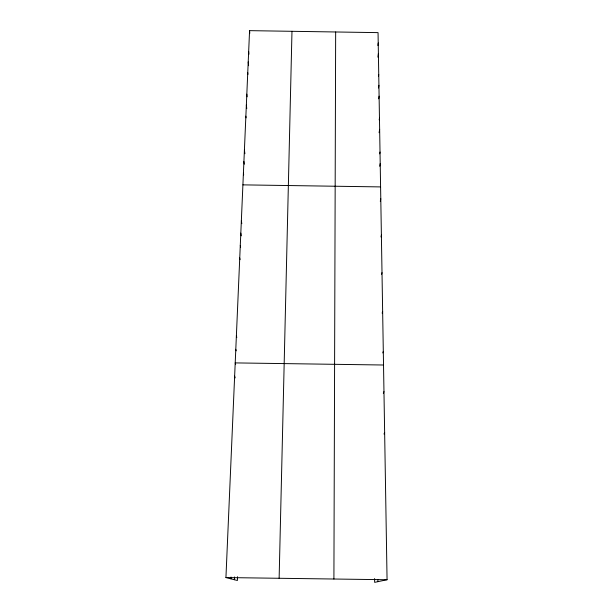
<?xml version="1.0" encoding="UTF-8"?>
<svg xmlns="http://www.w3.org/2000/svg" width="613" height="613" viewBox="0 0 613 613"><rect width="100%" height="100%" fill="white"/><g stroke="black" fill="none" stroke-linecap="round" stroke-linejoin="round"><path stroke-width="0.92" d="M333.909 579.024L335.663 31.976M279.13 578.281L291.98 31.301M237.553 576.726L237.4 580.496L225.936 577.561L249.568 30.65L378.052 32.627L387.064 579.737L374.643 582.35L374.597 578.58M230.94 578.841L231.017 577.032M234.373 579.722L234.48 576.963M377.876 45.515L378.221 42.956M377.869 57.17L378.397 53.392M378.474 76.395L378.742 74.564M378.52 88.011L378.918 85.299M378.696 98.808L379.095 96.149M379.186 119.88L379.462 118.163M379.095 132.699L379.646 129.335M379.7 153.863L380.022 152.016M379.731 166.246L380.206 163.533M380.298 201.317L380.788 198.781M380.995 236.955L381.386 235.139M381.608 274.31L382.006 272.655M382.152 313.159L382.642 311.381M382.796 352.935L383.301 351.379M383.324 393.293L383.968 391.646M383.983 434.035L384.642 432.694M225.936 577.561L387.064 579.737M242.901 184.865L380.596 186.911M383.531 365.011L235.208 362.904L235.645 364.39M234.641 376.144L235.185 377.907M235.798 349.28L236.227 350.843M236.38 335.801L236.802 337.449M239.744 257.943L240.066 259.667M240.288 245.445L240.602 247.223M240.817 233.078L241.292 235.821M241.346 220.833L241.813 223.653M243.415 173.127L243.66 174.904M243.913 161.495L244.288 164.223M244.411 149.986L244.901 153.702M245.874 116.148L246.081 117.872M246.349 105.091L246.755 108.601M246.824 94.141L247.123 96.816M247.759 72.564L247.951 74.411M248.219 61.936L248.602 65.675M248.671 51.408L248.955 54.25M249.568 30.65L249.813 33.255M377.899 579.821L377.922 581.66"/></g></svg>
